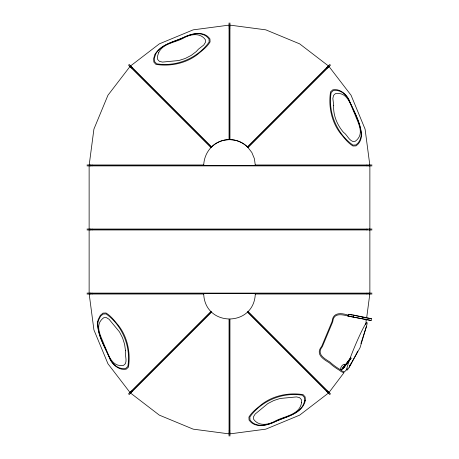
<?xml version="1.0" encoding="UTF-8"?>
<svg xmlns="http://www.w3.org/2000/svg" width="459" height="459" viewBox="0 0 459 459"><rect width="100%" height="100%" fill="white"/><g stroke="black" fill="none" stroke-linecap="round" stroke-linejoin="round"><path stroke-width="0.69" d="M89.189 164.988L93.917 129.105L107.94 95.254L129.972 66.538M203.693 165.435C203.911 158.51 206.648 151.78 211.61 146.909A24.941 24.941 0 0 1 229.052 139.685L229.948 139.685A24.941 24.941 0 0 1 247.39 146.909L248.026 147.546L330.578 65.006M255.307 293.565C254.395 327.416 204.605 327.416 203.693 293.565M365.789 324.542L366.248 319.716A365.209 47.266 -82.5 0 0 365.353 319.103M366.712 317.519L369.811 294.012M348.083 316.096L348.347 314.3L353.728 315.075L371.411 318.689L371.147 320.48L348.083 316.096L371.147 320.48M353.464 316.865L353.728 315.075M366.529 326.125L360.063 347.658L349.138 367.303A25.807 1.934 -67.1 0 1 355.157 345.581A25.807 1.934 -67.1 0 1 366.529 326.125L360.912 343.539M356.545 353.533L357.704 351.135M356.253 354.136L349.138 367.303M350.923 358.026L342.867 368.847L351.238 358.267L350.567 357.75L342.512 368.577L343.607 367.475M346.132 364.188L349.586 359.684M329.028 392.462L344.101 372.53A366.116 47.386 -52.5 0 1 340.377 370.987L339.069 370.04A413.657 157.144 -52.5 0 1 329.298 362.771C322.964 358.995 315.172 354.078 321.707 346.367L332.104 321.455C332.89 312.097 341.226 312.797 348.215 315.195M347.365 368.566L344.675 371.767A365.209 47.266 -52.5 0 1 340.962 370.229L339.671 369.294A412.63 156.748 -52.5 0 1 329.929 362.042C324.094 358.307 316.211 354.044 322.379 346.579L332.729 321.782C333.647 312.154 342.202 314.702 348.966 316.176A412.63 156.748 -82.5 0 1 350.183 316.24M349.419 365.892L351.06 363.746M328.759 66.182L247.751 147.184A25.807 25.807 0 0 0 211.249 147.184L210.974 147.546L128.428 65M130.138 66.71L130.775 66.073M130.849 67.427L131.492 66.784M131.199 67.771L131.836 67.134M132.037 68.609L132.674 67.966M247.39 146.909L329.935 64.369M128.428 394L210.974 311.454M130.247 392.818L211.249 311.816M129.071 394.637L211.61 312.091M326.326 391.034L326.963 390.391M327.164 391.866L327.801 391.229M327.508 392.216L328.151 391.573M328.225 392.927L328.862 392.29M130.603 65.907L159.319 43.875L193.17 29.852L229.052 25.125M328.397 393.093L299.681 415.125L265.83 429.148L229.948 433.875M229.047 26.375L229.953 26.375M229.047 28.051L229.953 28.051M87.015 164.982L203.75 164.988M255.25 164.988L371.985 164.988M91.869 165.441L367.131 165.441M87.015 165.888L371.985 165.894M87.015 229.047L371.985 229.047M91.869 229.5L367.131 229.5M87.015 229.953L371.985 229.953M87.015 293.112L371.985 293.112M91.869 293.565L367.131 293.565M87.015 294.018L203.75 294.012M255.25 294.012L371.985 294.018M229.047 430.949L229.953 430.949M229.047 432.625L229.953 432.625M365.605 319.854L366.408 319.854M229.948 25.125L265.83 29.852L299.681 43.875L328.397 65.907M229.052 433.875L193.17 429.148L159.319 415.125L130.603 393.093M366.661 318.007L371.411 318.689M348.347 314.3L352.437 315.046M353.797 315.299L365.995 317.835M344.256 366.948A3.133 0.407 -52.5 0 1 341.766 369.776A3.133 0.407 -52.5 0 1 342.351 368.181A3.133 0.407 -52.5 0 1 344.939 365.077L345.357 364.871L344.325 364.211C342.322 364.739 340.63 366.942 340.641 369.013L341.542 369.839M343.292 367.234L343.963 367.751M328.225 66.073L328.868 66.716M327.514 66.79L328.151 67.427M327.164 67.134L327.806 67.777M326.332 67.972L326.969 68.615M129.071 64.363L211.61 146.909M130.247 66.182L211.249 147.184M248.026 311.454L330.572 394M247.751 311.816L328.753 392.818M247.39 312.091L329.929 394.637M132.037 390.391L132.674 391.034M131.199 391.229L131.836 391.866M130.849 391.573L131.492 392.216M130.138 392.29L130.775 392.927M329.034 66.544L351.066 95.254L365.083 129.111L369.811 164.993M247.751 147.184L251.853 152.531L254.429 158.757L255.307 165.435M129.972 392.462L107.94 363.746L93.917 329.895L89.189 294.012M369.868 165.894L369.868 229.047M369.868 229.953L369.868 293.112M369.438 164.988L369.438 165.894M369.438 229.047L369.438 229.953M369.438 293.112L369.438 294.018M368.066 165.441L368.066 165.894M368.066 293.112L368.066 293.565M366.884 164.988L366.884 165.894M366.884 229.047L366.884 229.953M366.884 293.112L366.884 294.018M229.953 22.95L229.948 139.685M229.948 319.315L229.953 436.05M229.5 27.798L229.5 139.628M229.5 319.372L229.5 431.202M229.047 22.95L229.052 139.685M229.052 319.315L229.047 436.05M92.116 164.982L92.116 165.888M92.116 229.047L92.116 229.953M92.116 293.112L92.116 294.018M90.934 165.435L90.934 165.888M90.934 293.112L90.934 293.565M90.44 164.982L90.44 165.888M90.44 229.047L90.44 229.953M90.44 293.112L90.44 294.018M89.132 165.894L89.132 229.047M89.132 229.953L89.132 293.112M362.662 317.226A366.116 47.386 -82.5 0 1 363.62 317.381M344.646 364.32A3.133 0.407 -52.5 0 1 344.548 364.779M340.98 369.271A3.133 0.407 -52.5 0 1 340.83 369.294M345.025 365.771A3.133 0.407 -52.5 0 1 344.68 366.328M97.641 321.851C97.044 335.345 105.237 347.331 110.137 359.426C113.121 365.18 119.294 370.631 126.225 369.179L128.445 367.143C130.826 352.179 127.218 335.426 117.011 323.744L116.982 323.715C113.694 319.745 110.481 315.626 106.018 312.992L103.005 313.124L100.343 315.344L98.22 319.504L97.641 321.851M97.807 323.113C97.664 335.942 105.363 347.411 110.062 358.967C112.759 364.733 119.042 369.73 125.686 368.422L127.843 366.443C131.159 346.78 122.335 325.477 106.086 313.916L103.16 314.042L100.578 316.194L98.519 320.233L97.807 323.113M361.239 133.397C361.417 137.786 359.604 142.514 355.84 144.964L352.914 145.09C336.665 133.529 327.841 112.225 331.157 92.557L333.32 90.578C339.964 89.275 346.247 94.273 348.943 100.039C353.602 110.826 359.954 121.589 361.239 133.397M361.417 134.017C361.761 138.532 359.862 143.374 356 145.882L352.982 146.008C348.519 143.374 345.306 139.261 342.018 135.29L341.989 135.262C331.782 123.58 328.168 106.821 330.555 91.863L332.781 89.821C339.706 88.375 345.885 93.825 348.869 99.58C353.591 110.722 360.401 121.784 361.417 134.017M125.485 350.619C124.618 354.996 127.132 359.391 125.433 363.654L123.54 365.393C111.101 367.361 108.416 353.786 104.388 345.386C101.301 336.602 93.596 325.104 103.786 317.703L106.35 317.594L109.047 319.263L119.483 331.903L122.547 337.864L124.596 344.25L125.485 350.619M333.687 105.289C333.016 115.1 337.113 124.831 343.389 132.232C347.102 134.711 348.433 139.599 352.65 141.412L355.214 141.303C365.404 133.902 357.704 122.404 354.612 113.614C350.584 105.22 347.905 91.639 335.466 93.613L333.573 95.346L332.85 98.438L333.687 105.289M155.016 54.265L153.576 58.706L153.885 62.154L155.922 64.38C170.886 66.762 187.639 63.153 199.326 52.946L199.349 52.917C203.32 49.629 207.439 46.416 210.073 41.953L209.941 38.94C204.157 30.661 192.499 33.323 184.753 36.886C174.569 41.792 161.31 43.915 155.016 54.265M155.739 53.961L154.339 58.27L154.643 61.621L156.622 63.778C176.285 67.094 197.588 58.27 209.149 42.021L209.023 39.095C203.383 31.017 192.109 33.501 184.581 37.081C174.81 41.958 161.62 43.76 155.739 53.961M158.636 52.756L157.408 56.537L157.672 59.475L159.411 61.368L162.497 62.085L178.815 60.531L185.201 58.482L191.162 55.419L196.291 51.546L198.363 49.233L203.802 44.982L205.471 42.285L205.362 39.721C200.285 32.451 190.565 34.104 183.893 37.873C175.74 42.664 162.842 43.066 158.636 52.756M301.592 402.463C299.647 415.275 284.316 416.009 275.107 421.127C268.435 424.896 258.715 426.549 253.638 419.279L253.529 416.715L255.198 414.018L267.838 403.581L273.799 400.518L280.185 398.469L296.503 396.915L299.589 397.632L301.328 399.525L301.592 402.463M304.661 400.73C301.695 414.534 285.068 416.542 274.419 421.919C266.891 425.499 255.617 427.983 249.977 419.905L249.851 416.979C261.412 400.73 282.715 391.906 302.378 395.222L304.357 397.379L304.661 400.73M305.424 400.294C302.223 414.368 285.246 416.669 274.247 422.114C266.501 425.677 254.843 428.339 249.059 420.06L248.927 417.047C251.561 412.584 255.68 409.371 259.651 406.083L259.674 406.054C271.361 395.847 288.114 392.233 303.078 394.62L305.115 396.846L305.424 400.294"/></g></svg>
